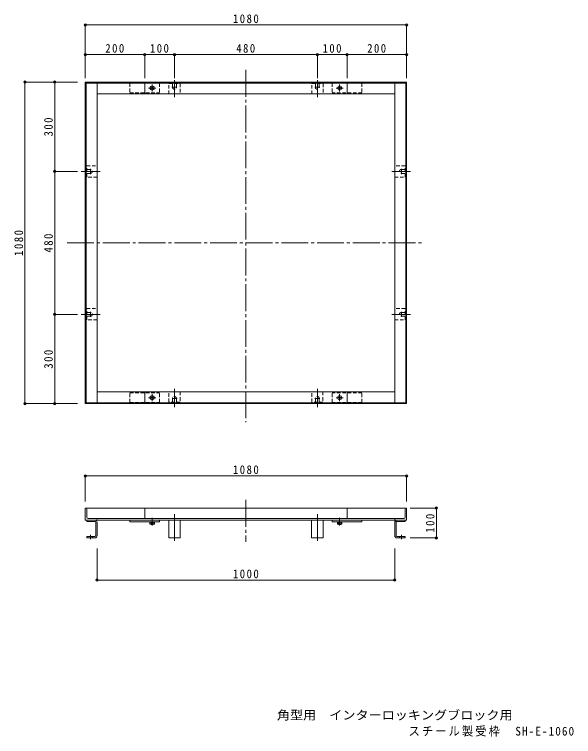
# Model space of a CAD drawing. Units: millimetres on the paper, enlarged 3 times, with parts at other scales. Extents: x -480 to 1080, y -414 to 357.
# Drawn here: x -480 to 84, y -414 to 314 of the extents above; entities that cross this region are included whole.
import ezdxf
from ezdxf.enums import TextEntityAlignment as Align

# ---------------------------------------------------------------- set-up
doc = ezdxf.new("R2010")
doc.units = ezdxf.units.MM
doc.header["$LTSCALE"] = 3
doc.header["$PDMODE"] = 32
doc.header["$PDSIZE"] = 2.4
for name, pattern in [('CHAIN1', [8, 5, -1, 1, -1]), ('CHAIN2', [12, 9, -1, 1, -1]), ('DASHED1', [1.8, 1.2, -0.6]), ('DASHED3', [4, 3, -1])]:
    doc.linetypes.add(name, pattern=pattern)
doc.layers.add('C-0', color=7, linetype='Continuous', lineweight=9)
doc.layers.add('C-4', color=3, linetype='Continuous', lineweight=9)
doc.layers.add('F-E_F-Eﾚｲﾔ', color=7, linetype='Continuous')
doc.styles.add('ＭＳ ゴシック', font='')
doc.styles.get('ＭＳ ゴシック').set_extended_font_data('MS Gothic')

msp = doc.modelspace()

# ---------------------------------------------------------------- linework, layer by layer
at = {"layer": 'C-0', "color": 4, "linetype": 'CHAIN2'}
for p, q in [((-246.681, 257.986), (-246.681, -96.817)), ((-318.681, 247.71), (-318.681, 230.661)), ((-174.681, 247.71), (-174.681, 230.661)), ((-321.323, 240.477), (-316.236, 240.477)), ((-177.323, 240.477), (-172.236, 240.477)), ((-412.703, 155.727), (-393.614, 155.727)), ((-403.431, 153.086), (-403.431, 158.172)), ((-80.659, 155.727), (-99.747, 155.727)), ((-89.931, 153.086), (-89.931, 158.172)), ((-426.844, 83.727), (-67.071, 83.727)), ((-412.703, 11.727), (-393.614, 11.727)), ((-403.431, 9.085), (-403.431, 14.172)), ((-80.659, 11.727), (-99.747, 11.727)), ((-89.931, 9.085), (-89.931, 14.172)), ((-318.681, -81.685), (-318.681, -63.206)), ((-174.681, -81.685), (-174.681, -63.206)), ((-316.039, -73.023), (-321.126, -73.023)), ((-172.039, -73.023), (-177.126, -73.023))]:
    msp.add_line(p, q, dxfattribs=at)
at = {"layer": 'C-0', "color": 3}
for p, q in [((-408.681, 245.727), (-84.681, 245.727)), ((-408.681, -78.273), (-408.681, 245.727)), ((-396.681, -77.313), (-396.681, 244.767)), ((-348.681, 245.727), (-348.681, 233.727)), ((-144.681, 245.727), (-144.681, 233.727)), ((-96.681, 244.767), (-96.681, -77.313)), ((-84.681, 245.727), (-84.681, -78.273)), ((-396.681, 233.727), (-96.681, 233.727)), ((-96.681, -66.273), (-396.681, -66.273)), ((-348.681, -78.273), (-348.681, -66.273)), ((-144.681, -78.273), (-144.681, -66.273)), ((-84.681, -78.273), (-408.681, -78.273)), ((-408.681, -183.521), (-408.681, -195.521)), ((-84.681, -183.521), (-408.681, -183.521)), ((-407.181, -184.421), (-407.181, -192.671)), ((-348.681, -183.521), (-348.681, -194.021)), ((-144.681, -183.521), (-144.681, -194.021)), ((-86.181, -184.421), (-86.181, -192.671)), ((-84.681, -183.521), (-84.681, -195.521)), ((-84.681, -195.521), (-408.681, -195.521)), ((-405.831, -194.021), (-87.531, -194.021)), ((-396.681, -194.921), (-396.681, -195.521)), ((-363.681, -195.522), (-363.681, -197.322)), ((-129.681, -195.522), (-129.681, -197.322)), ((-96.681, -194.921), (-96.681, -195.521)), ((-159.681, -197.322), (-129.681, -197.322))]:
    msp.add_line(p, q, dxfattribs=at)
at = {"layer": 'C-0'}
for p, q in [((-408.681, 244.767), (-84.681, 244.767)), ((-407.721, -77.313), (-407.721, 244.767)), ((-341.995, 238.913), (-340.367, 240.541)), ((-340.367, 238.913), (-341.995, 240.541)), ((-151.367, 238.913), (-152.995, 240.541)), ((-152.995, 238.913), (-151.367, 240.541)), ((-85.641, 244.767), (-85.641, -77.313)), ((-341.995, -71.459), (-340.367, -73.087)), ((-340.367, -71.459), (-341.995, -73.087)), ((-151.367, -71.459), (-152.995, -73.087)), ((-152.995, -71.459), (-151.367, -73.087)), ((-84.681, -77.313), (-408.681, -77.313)), ((-343.506, -197.801), (-343.506, -197.322)), ((-343.431, -199.535), (-343.431, -197.801)), ((-342.868, -199.752), (-339.494, -199.752)), ((-342.051, -200.021), (-342.32, -199.752)), ((-342.305, -199.535), (-342.305, -197.801)), ((-342.051, -199.752), (-342.051, -200.021)), ((-340.311, -200.021), (-342.051, -200.021)), ((-340.311, -199.752), (-340.311, -200.021)), ((-340.311, -200.021), (-340.041, -199.752)), ((-340.057, -199.535), (-340.057, -197.801)), ((-338.931, -199.535), (-338.931, -197.801)), ((-154.431, -199.535), (-154.431, -197.802)), ((-150.494, -199.752), (-153.868, -199.752)), ((-153.051, -200.021), (-153.321, -199.752)), ((-153.305, -199.535), (-153.305, -197.802)), ((-153.051, -199.752), (-153.051, -200.021)), ((-153.051, -200.021), (-151.311, -200.021)), ((-151.311, -199.752), (-151.311, -200.021)), ((-151.311, -200.021), (-151.041, -199.752)), ((-151.057, -199.535), (-151.057, -197.802)), ((-149.931, -199.535), (-149.931, -197.802)), ((-149.856, -197.802), (-149.856, -197.322))]:
    msp.add_line(p, q, dxfattribs=at)
at = {"layer": 'C-0', "color": 4, "linetype": 'DASHED1'}
for p, q in [((-363.681, 244.527), (-333.681, 244.527)), ((-129.681, 244.527), (-159.681, 244.527)), ((-129.681, 244.527), (-129.681, 234.927)), ((-129.681, 234.927), (-159.681, 234.927)), ((-363.681, -67.473), (-333.681, -67.473)), ((-363.681, -77.073), (-363.681, -67.473)), ((-129.681, -67.473), (-159.681, -67.473)), ((-129.681, -77.073), (-129.681, -67.473)), ((-363.681, -77.073), (-333.681, -77.073)), ((-129.681, -77.073), (-159.681, -77.073))]:
    msp.add_line(p, q, dxfattribs=at)
at = {"layer": 'C-0', "color": 4, "linetype": 'CHAIN1'}
for p, q in [((-341.181, 236.127), (-341.181, 243.327)), ((-152.181, 236.127), (-152.181, 243.327)), ((-344.781, 239.727), (-337.581, 239.727)), ((-148.581, 239.727), (-155.781, 239.727)), ((-344.781, -72.273), (-337.581, -72.273)), ((-341.181, -68.673), (-341.181, -75.873)), ((-148.581, -72.273), (-155.781, -72.273)), ((-152.181, -68.673), (-152.181, -75.873)), ((-341.181, -193.228), (-341.181, -200.897)), ((-152.181, -193.228), (-152.181, -200.897))]:
    msp.add_line(p, q, dxfattribs=at)
at = {"layer": 'C-0', "color": 4, "linetype": 'DASHED1'}
msp.add_lwpolyline([(-363.681, 244.527), (-363.681, 234.927), (-333.681, 234.927)], dxfattribs=at)
at = {"layer": 'C-0', "color": 3}
msp.add_lwpolyline([(-333.681, -195.522), (-333.681, -197.322), (-363.681, -197.322)], dxfattribs=at)
at = {"layer": 'C-0'}
for points in [[(-343.506, -197.801), (-338.856, -197.801), (-338.856, -197.322)], [(-149.856, -197.802), (-154.506, -197.802), (-154.506, -197.322)]]:
    msp.add_lwpolyline(points, dxfattribs=at)
at = {"layer": 'C-0', "color": 3}
for centre in [(-341.181, 239.727), (-152.181, 239.727), (-341.181, -72.273), (-152.181, -72.273)]:
    msp.add_circle(centre, 2.1, dxfattribs=at)
for centre, radius, start, end in [((-408.081, -184.421), 0.9, 0, 90), ((-85.281, -184.421), 0.9, 90, 180), ((-405.831, -192.671), 1.35, 180, 270), ((-397.581, -194.921), 0.9, 0, 90), ((-95.781, -194.921), 0.9, 90, 180), ((-87.531, -192.671), 1.35, 270, 0)]:
    msp.add_arc(centre, radius, start, end, dxfattribs=at)
at = {"layer": 'C-0'}
for centre, radius, start, end in [((-342.868, -198.912), 0.84, 227.92537, 312.07443), ((-341.181, -196.725), 3.027, 248.19786, 291.80214), ((-339.494, -198.912), 0.84, 227.92572, 312.07428), ((-153.868, -198.911), 0.84, 227.92572, 312.07428), ((-152.181, -196.725), 3.027, 248.19786, 291.80214), ((-150.494, -198.911), 0.84, 227.92557, 312.07463)]:
    msp.add_arc(centre, radius, start, end, dxfattribs=at)
at = {"layer": 'C-4', "color": 7}
for p, q in [((-408.681, 304.135), (-408.681, 249.742)), ((-408.681, 303.235), (-84.681, 303.235)), ((-84.681, 304.135), (-84.681, 249.742)), ((-408.681, 273.41), (-84.681, 273.41)), ((-348.681, 274.31), (-348.681, 249.742)), ((-318.681, 274.31), (-318.681, 249.742)), ((-174.681, 274.31), (-174.681, 249.742)), ((-144.681, 274.31), (-144.681, 249.742)), ((-470.315, 245.727), (-416.543, 245.727)), ((-469.415, -78.273), (-469.415, 245.727)), ((-439.474, -78.273), (-439.474, 245.727)), ((-440.374, 155.727), (-416.543, 155.727)), ((-440.374, 11.727), (-416.543, 11.727)), ((-470.315, -78.273), (-416.543, -78.273)), ((-408.681, -150.22), (-408.681, -176.871)), ((-408.681, -151.12), (-84.681, -151.12)), ((-84.681, -150.22), (-84.681, -176.871)), ((-53.795, -183.521), (-81.226, -183.521)), ((-54.695, -213.521), (-54.695, -183.521)), ((-53.795, -213.521), (-81.226, -213.521)), ((-396.681, -256.943), (-396.681, -224.037)), ((-96.681, -256.943), (-96.681, -224.037)), ((-396.681, -256.043), (-96.681, -256.043))]:
    msp.add_line(p, q, dxfattribs=at)
at = {"layer": 'C-4', "color": 4, "linetype": 'DASHED1'}
for p, q in [((-333.681, 244.527), (-333.681, 234.927)), ((-159.681, 244.527), (-159.681, 234.927)), ((-333.681, -77.073), (-333.681, -67.473)), ((-159.681, -77.073), (-159.681, -67.473))]:
    msp.add_line(p, q, dxfattribs=at)
at = {"layer": 'C-4', "linetype": 'DASHED1'}
for p, q in [((-320.631, 240.477), (-320.631, 244.227)), ((-316.731, 240.477), (-316.731, 244.227)), ((-312.958, 244.227), (-312.958, 233.727)), ((-180.358, 244.227), (-168.958, 244.227)), ((-180.358, 233.727), (-180.358, 244.227)), ((-176.631, 240.477), (-176.631, 244.227)), ((-172.731, 240.477), (-172.731, 244.227)), ((-168.958, 244.227), (-168.958, 233.727)), ((-407.181, 161.45), (-396.681, 161.45)), ((-407.181, 150.05), (-407.181, 161.45)), ((-86.181, 161.45), (-96.681, 161.45)), ((-86.181, 150.05), (-86.181, 161.45)), ((-403.431, 157.677), (-407.181, 157.677)), ((-403.431, 153.777), (-407.181, 153.777)), ((-89.931, 157.677), (-86.181, 157.677)), ((-89.931, 153.777), (-86.181, 153.777)), ((-396.681, 150.05), (-407.181, 150.05)), ((-96.681, 150.05), (-86.181, 150.05)), ((-407.181, 17.45), (-396.681, 17.45)), ((-86.181, 17.45), (-96.681, 17.45)), ((-403.431, 13.677), (-407.181, 13.677)), ((-403.431, 9.777), (-407.181, 9.777)), ((-89.931, 13.677), (-86.181, 13.677)), ((-89.931, 9.777), (-86.181, 9.777)), ((-324.403, -76.773), (-324.403, -66.273)), ((-313.003, -66.273), (-313.003, -76.773)), ((-180.403, -76.773), (-180.403, -66.273)), ((-169.003, -66.273), (-169.003, -76.773)), ((-313.003, -76.773), (-324.403, -76.773)), ((-320.631, -73.023), (-320.631, -76.773)), ((-316.731, -73.023), (-316.731, -76.773)), ((-169.003, -76.773), (-180.403, -76.773)), ((-176.631, -73.023), (-176.631, -76.773)), ((-172.731, -73.023), (-172.731, -76.773))]:
    msp.add_line(p, q, dxfattribs=at)
at = {"layer": 'C-4', "color": 4, "linetype": 'CHAIN2'}
for p, q in [((-246.681, -175.262), (-246.681, -217.36)), ((-318.681, -189.469), (-318.681, -217.36)), ((-174.681, -189.469), (-174.681, -217.36)), ((-403.431, -210.421), (-403.431, -214.684)), ((-89.931, -210.421), (-89.931, -214.684))]:
    msp.add_line(p, q, dxfattribs=at)
at = {"layer": 'C-4'}
for p, q in [((-407.181, -196.871), (-407.181, -195.521)), ((-398.856, -195.521), (-407.181, -195.521)), ((-324.531, -195.521), (-324.531, -213.521)), ((-180.531, -195.521), (-180.531, -213.521)), ((-159.681, -195.521), (-159.681, -197.322)), ((-94.506, -195.521), (-86.181, -195.521)), ((-86.181, -196.871), (-86.181, -195.521)), ((-398.856, -196.871), (-407.181, -196.871)), ((-398.031, -211.346), (-398.031, -197.696)), ((-396.681, -211.346), (-396.681, -197.696)), ((-96.681, -211.346), (-96.681, -197.696)), ((-95.331, -211.346), (-95.331, -197.696)), ((-94.506, -196.871), (-86.181, -196.871)), ((-407.181, -212.171), (-407.181, -213.521)), ((-398.856, -212.171), (-407.181, -212.171)), ((-398.856, -213.521), (-407.181, -213.521)), ((-94.506, -212.171), (-86.181, -212.171)), ((-94.506, -213.521), (-86.181, -213.521)), ((-86.181, -212.171), (-86.181, -213.521))]:
    msp.add_line(p, q, dxfattribs=at)
at = {"layer": 'C-4', "linetype": 'DASHED3'}
for p, q in [((-401.481, -212.171), (-401.481, -213.521)), ((-91.881, -212.171), (-91.881, -213.521))]:
    msp.add_line(p, q, dxfattribs=at)
at = {"layer": 'C-4', "linetype": 'DASHED1'}
for points in [[(-324.358, 233.727), (-324.358, 244.227), (-312.958, 244.227)], [(-396.681, 6.05), (-407.181, 6.05), (-407.181, 17.45)], [(-96.681, 6.05), (-86.181, 6.05), (-86.181, 17.45)]]:
    msp.add_lwpolyline(points, dxfattribs=at)
at = {"layer": 'C-4'}
for points in [[(-312.831, -195.521), (-312.831, -213.521), (-324.531, -213.521)], [(-168.831, -195.521), (-168.831, -213.521), (-180.531, -213.521)]]:
    msp.add_lwpolyline(points, dxfattribs=at)
at = {"layer": 'C-4', "linetype": 'DASHED1'}
for centre, start, end in [((-318.681, 240.477), 180, 0), ((-174.681, 240.477), 180, 0), ((-403.431, 155.727), 270, 90), ((-89.931, 155.727), 90, 270), ((-403.431, 11.727), 270, 90), ((-89.931, 11.727), 90, 270), ((-318.681, -73.023), 0, 180), ((-174.681, -73.023), 0, 180)]:
    msp.add_arc(centre, 1.95, start, end, dxfattribs=at)
at = {"layer": 'C-4'}
for centre, radius, start, end in [((-398.856, -197.696), 2.175, 0, 90), ((-94.506, -197.696), 2.175, 90, 180), ((-398.856, -197.696), 0.825, 0, 90), ((-94.506, -197.696), 0.825, 90, 180), ((-398.856, -211.346), 2.175, 270, 0), ((-398.856, -211.346), 0.825, 270, 0), ((-94.506, -211.346), 2.175, 180, 270), ((-94.506, -211.346), 0.825, 180, 270)]:
    msp.add_arc(centre, radius, start, end, dxfattribs=at)
at = {"layer": 'C-4', "color": 7}
for p in [(-408.681, 303.235), (-84.681, 303.235), (-408.681, 273.41), (-348.681, 273.41), (-318.681, 273.41), (-174.681, 273.41), (-144.681, 273.41), (-84.681, 273.41), (-469.415, 245.727), (-439.474, 245.727), (-439.474, 155.727), (-439.474, 11.727), (-469.415, -78.273), (-439.474, -78.273), (-408.681, -151.12), (-84.681, -151.12), (-54.695, -183.521), (-54.695, -213.521), (-396.681, -256.043), (-96.681, -256.043)]:
    msp.add_point(p, dxfattribs=at)

# ---------------------------------------------------------------- texts
at = {"layer": 'C-4', "color": 7, "char_height": 8.798, "attachment_point": 7, "style": 'ＭＳ ゴシック'}
for s, insert in [('\\T1.28;\\W0.9;1080', (-259.806, 305.035)), ('\\T1.27;\\W0.9;200', (-388.431, 275.21)), ('\\T1.27;\\W0.9;100', (-343.434, 275.21)), ('\\T1.27;\\W0.9;480', (-256.431, 275.21)), ('\\T1.27;\\W0.9;100', (-169.431, 275.21)), ('\\T1.27;\\W0.9;200', (-124.431, 275.21)), ('\\T1.28;\\W0.9;1080', (-259.806, -149.32)), ('\\T1.28;\\W0.9;1000', (-259.806, -254.243))]:
    msp.add_mtext(s, dxfattribs=dict(at, insert=insert))
at = {"layer": 'C-4', "color": 7, "char_height": 8.798, "attachment_point": 7, "rotation": 90, "style": 'ＭＳ ゴシック'}
for s, insert in [('\\T1.27;\\W0.9;300', (-441.274, 190.977)), ('\\T1.28;\\W0.9;1080', (-471.215, 70.602)), ('\\T1.27;\\W0.9;480', (-441.274, 73.977)), ('\\T1.27;\\W0.9;300', (-441.274, -43.026)), ('\\T1.27;\\W0.9;100', (-56.495, -208.271))]:
    msp.add_mtext(s, dxfattribs=dict(at, insert=insert))
at = {"layer": 'F-E_F-Eﾚｲﾔ', "style": 'ＭＳ ゴシック', "width": 1.1}
msp.add_text('角型用\u3000インターロッキングブロック用', height=8.798, dxfattribs=at).set_placement((-215.414, -399.175), align=Align.BOTTOM_LEFT)
at = {"layer": 'F-E_F-Eﾚｲﾔ', "insert": (-82.763, -413.666), "char_height": 8.798, "attachment_point": 7, "style": 'ＭＳ ゴシック'}
msp.add_mtext('\\T1.18;\\W0.95;スチール製受枠\u3000SH-E-1060', dxfattribs=at)

doc.saveas('drawing.dxf')
